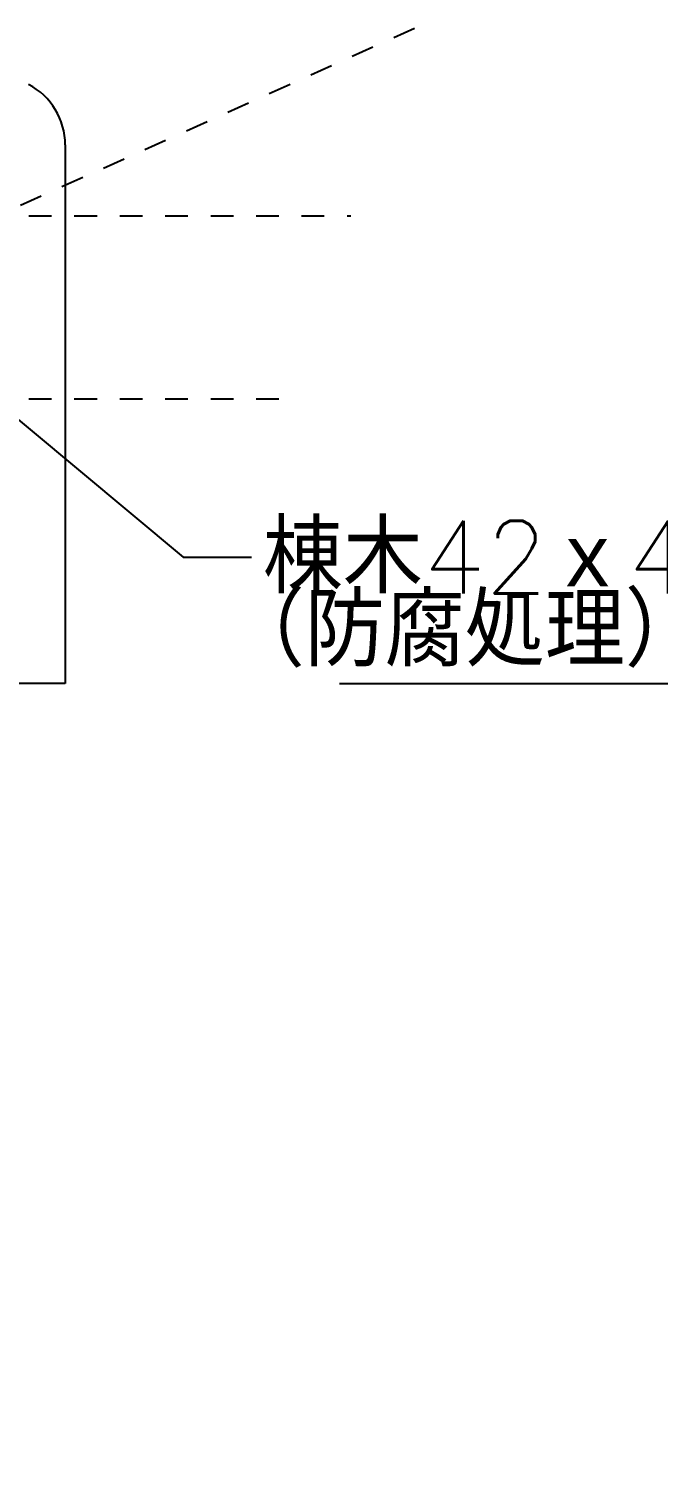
# Model space of a CAD drawing. Extents: x -1727 to 4652, y -2308 to 2357.
# Drawn here: x 3971.1 to 4109.7, y -685.4 to -370.6 of the extents above; entities that cross this region are included whole.
import ezdxf

# ---------------------------------------------------------------- set-up
doc = ezdxf.new("R2010")
doc.units = 0
doc.header["$LTSCALE"] = 5
doc.linetypes.add('DOT', pattern=[2, 1, -1])
for name, color, linetype in [('0-2', 7, 'CONTINUOUS'), ('0-3', 7, 'CONTINUOUS'), ('0-4', 7, 'CONTINUOUS'), ('0-F', 7, 'CONTINUOUS')]:
    doc.layers.add(name, color=color, linetype=linetype)
doc.styles.get("Standard").update_dxf_attribs({"font": 'txt.shx', "bigfont": 'extfont.shx'})

msp = doc.modelspace()

# ---------------------------------------------------------------- linework, layer by layer
at = {"layer": '0-2', "color": 2, "linetype": 'CONTINUOUS'}
for p, q in [((3979.1704, -396.1547), (3979.1704, -514.6874)), ((3979.1704, -514.6874), (3949.1704, -514.6874))]:
    msp.add_line(p, q, dxfattribs=at)
msp.add_arc((3964.1704, -396.1547), 15, 0, 62.354, dxfattribs=at)
at = {"layer": '0-3', "color": 7, "linetype": 'CONTINUOUS'}
msp.add_lwpolyline([(3925.3566, -420.3492), (4005.1517, -486.8451), (4020.1517, -486.8451)], dxfattribs=at)
at = {"layer": '0-4', "color": 7, "linetype": 'CONTINUOUS'}
msp.add_line((4039.4904, -514.6874), (4146.9534, -514.6874), dxfattribs=at)
at = {"layer": '0-F', "color": 1, "linetype": 'DOT'}
for p, q in [((4055.9974, -370.5769), (3117.2446, -792.4039)), ((3881.1749, -411.7912), (4042.0226, -411.7912)), ((3881.1749, -452.0469), (4029.0577, -452.0469))]:
    msp.add_line(p, q, dxfattribs=at)

# ---------------------------------------------------------------- texts
at = {"layer": '0-3', "color": 7}
for s, p in [('棟木42ｘ42', (4022.6517, -494.8451)), ('（防腐処理）', (4014.2791, -510.8939))]:
    msp.add_text(s, height=16, dxfattribs=at).set_placement(p)

doc.saveas('drawing.dxf')
